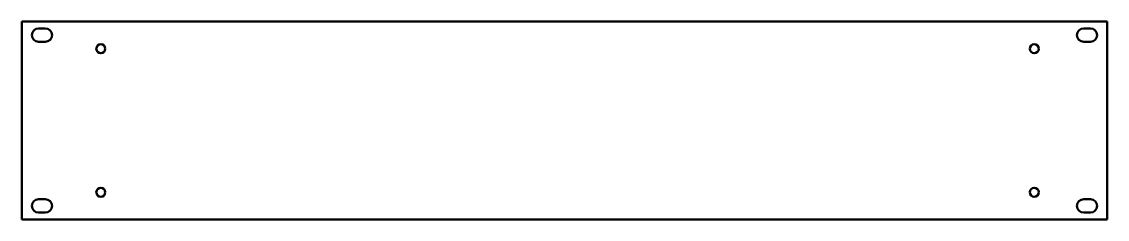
# Model space of a CAD drawing. Header units: millimetres. Extents: x 0 to 483, y 0 to 88.
import ezdxf

# ---------------------------------------------------------------- set-up
doc = ezdxf.new("R2010")
doc.units = ezdxf.units.MM
doc.layers.add('contour', color=18, linetype='Continuous', lineweight=50, true_color=0x000000)
doc.layers.add('cutout', color=18, linetype='Continuous', lineweight=50, true_color=0x000000)

msp = doc.modelspace()

# ---------------------------------------------------------------- linework, layer by layer
at = {"layer": 'contour'}
for p, q in [((0, 88.2), (0, 0)), ((0, 88.2), (483, 88.2)), ((483, 88.2), (483, 0)), ((0, 0), (483, 0))]:
    msp.add_line(p, q, dxfattribs=at)
at = {"layer": 'cutout'}
for p, q in [((7.5, 85.2), (10.5, 85.2)), ((472.5, 85.2), (475.5, 85.2)), ((7.5, 79.2), (10.5, 79.2)), ((472.5, 79.2), (475.5, 79.2)), ((7.5, 9), (10.5, 9)), ((472.5, 9), (475.5, 9)), ((7.5, 3), (10.5, 3)), ((472.5, 3), (475.5, 3))]:
    msp.add_line(p, q, dxfattribs=at)
for centre in [(35.2, 76.1), (450.5, 76.1), (35.2, 12.1), (450.5, 12.1)]:
    msp.add_circle(centre, 2, dxfattribs=at)
for centre, start, end in [((7.5, 82.2), 90, 270), ((10.5, 82.2), 270, 90), ((472.5, 82.2), 90, 270), ((475.5, 82.2), 270, 90), ((7.5, 6), 90, 270), ((10.5, 6), 270, 90), ((472.5, 6), 90, 270), ((475.5, 6), 270, 90)]:
    msp.add_arc(centre, 3, start, end, dxfattribs=at)

doc.saveas('drawing.dxf')
